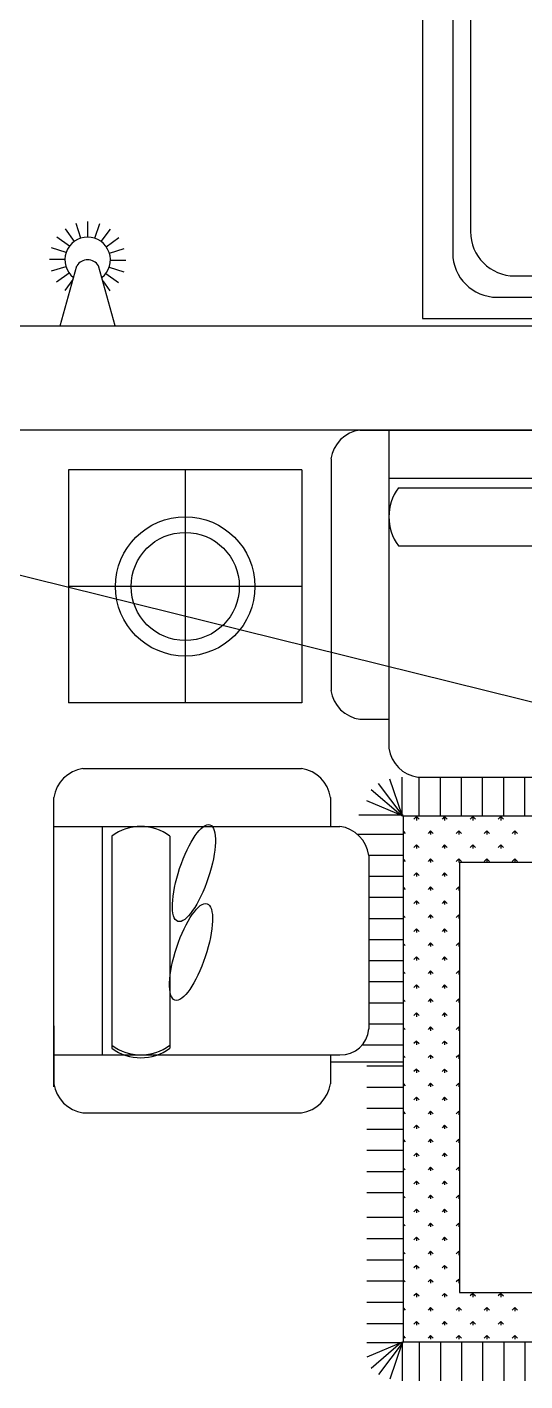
# Model space of a CAD drawing. Header units: millimetres. Extents: x -1705246 to 222838, y -3231245 to 126310.
# Drawn here: x -45458 to -44336, y 1404 to 4456 of the extents above; entities that cross this region are included whole.
import ezdxf

# ---------------------------------------------------------------- set-up
doc = ezdxf.new("R2010")
doc.units = ezdxf.units.MM
for name, color, linetype in [('家具内线', 8, 'Continuous'), ('家具外线', 1, 'Continuous'), ('标注', 3, 'Continuous')]:
    doc.layers.add(name, color=color, linetype=linetype)

# ---------------------------------------------------------------- blocks, each defined once
blk = doc.blocks.new('MK-JJ-0387')
at = {"layer": '家具内线'}
for p, q in [((-138359.6, 99263.8), (-138359.6, 99352.1)), ((-138312, 99263.8), (-138312, 99352.1)), ((-138264.4, 99263.8), (-138264.4, 99352.1)), ((-138216.9, 99263.8), (-138216.9, 99352.1)), ((-138169.3, 99263.8), (-138169.3, 99352.1)), ((-138121.7, 99263.8), (-138121.7, 99352.1)), ((-138085.4, 99263.8), (-138030, 99337.7)), ((-138083.4, 99263.8), (-138083.4, 99352.1)), ((-138083.4, 99266.5), (-138055.4, 99347.8)), ((-138080.1, 99266), (-138013.6, 99323.8)), ((-138085.4, 99263.8), (-138003.5, 99298.5)), ((-138085.4, 99266), (-138003.8, 99266)), ((-138337.1, 99249.5), (-138343, 99255.4)), ((-138337.1, 99249.5), (-138337.1, 99257.9)), ((-138337.1, 99249.5), (-138331.2, 99255.4)), ((-138273.9, 99249.5), (-138279.8, 99255.4)), ((-138273.9, 99249.5), (-138273.9, 99257.9)), ((-138273.9, 99249.5), (-138268, 99255.4)), ((-138210.7, 99249.5), (-138216.6, 99255.4)), ((-138210.7, 99249.5), (-138204.7, 99255.4)), ((-138210.6, 99249.5), (-138210.6, 99257.9)), ((-138147.4, 99249.5), (-138153.4, 99255.4)), ((-138147.4, 99249.5), (-138147.4, 99257.9)), ((-138147.4, 99249.5), (-138141.5, 99255.4)), ((-138085.4, 99250.7), (-138090.1, 99255.4)), ((-138305.5, 99217.9), (-138311.4, 99223.8)), ((-138305.5, 99217.9), (-138305.5, 99226.3)), ((-138305.5, 99217.9), (-138299.6, 99223.8)), ((-138242.3, 99217.9), (-138248.2, 99223.8)), ((-138242.3, 99217.9), (-138242.3, 99226.3)), ((-138242.3, 99217.9), (-138236.3, 99223.8)), ((-138179, 99217.9), (-138185, 99223.8)), ((-138179, 99217.9), (-138179, 99226.3)), ((-138179, 99217.9), (-138173.1, 99223.8)), ((-138115.8, 99217.9), (-138121.8, 99223.8)), ((-138115.8, 99217.9), (-138115.8, 99226.3)), ((-138115.8, 99217.9), (-138109.9, 99223.8)), ((-138085.4, 99223), (-138003.8, 99223)), ((-138337.1, 99186.3), (-138343, 99192.2)), ((-138337.1, 99186.3), (-138337.1, 99194.7)), ((-138337.1, 99186.3), (-138331.2, 99192.2)), ((-138273.9, 99186.3), (-138279.8, 99192.2)), ((-138273.9, 99186.3), (-138273.9, 99194.7)), ((-138273.9, 99186.3), (-138268, 99192.2)), ((-138210.7, 99186.3), (-138216.6, 99192.2)), ((-138210.7, 99186.3), (-138204.7, 99192.2)), ((-138210.6, 99186.3), (-138210.6, 99194.7)), ((-138147.4, 99186.3), (-138153.4, 99192.2)), ((-138147.4, 99186.3), (-138147.4, 99194.7)), ((-138147.4, 99186.3), (-138141.5, 99192.2)), ((-138085.4, 99187.5), (-138090.1, 99192.2)), ((-138085.4, 99175.5), (-138003.8, 99175.5)), ((-138212.8, 99152.5), (-139536.5, 99152.5)), ((-138305.5, 99154.7), (-138311.4, 99160.6)), ((-138305.5, 99154.7), (-138305.5, 99163.1)), ((-138305.5, 99154.7), (-138299.6, 99160.6)), ((-138242.3, 99154.7), (-138248.2, 99160.6)), ((-138242.3, 99154.7), (-138242.3, 99163.1)), ((-138242.3, 99154.7), (-138236.3, 99160.6)), ((-138212.8, 98183.4), (-138212.8, 99152.5)), ((-138179, 99154.7), (-138185, 99160.6)), ((-138179, 99154.7), (-138179, 99163.1)), ((-138179, 99154.7), (-138173.1, 99160.6)), ((-138115.8, 99154.7), (-138121.8, 99160.6)), ((-138115.8, 99154.7), (-138115.8, 99163.1)), ((-138115.8, 99154.7), (-138109.9, 99160.6)), ((-138210.7, 99123.1), (-138212.8, 99125.3)), ((-138210.7, 99123.1), (-138204.7, 99129)), ((-138210.6, 99123.1), (-138210.6, 99131.5)), ((-138147.4, 99123.1), (-138153.4, 99129)), ((-138147.4, 99123.1), (-138147.4, 99131.5)), ((-138147.4, 99123.1), (-138141.5, 99129)), ((-138085.4, 99124.3), (-138090.1, 99129)), ((-138085.4, 99127.5), (-138003.8, 99127.5)), ((-138085.4, 99127.5), (-138003.8, 99127.5)), ((-138179, 99091.5), (-138185, 99097.4)), ((-138179, 99091.5), (-138179, 99099.8)), ((-138179, 99091.5), (-138173.1, 99097.4)), ((-138115.8, 99091.5), (-138121.8, 99097.4)), ((-138115.8, 99091.5), (-138115.8, 99099.8)), ((-138115.8, 99091.5), (-138109.9, 99097.4)), ((-138210.7, 99059.9), (-138212.8, 99062)), ((-138210.7, 99059.9), (-138204.7, 99065.8)), ((-138210.6, 99059.8), (-138210.6, 99068.2)), ((-138147.4, 99059.9), (-138153.4, 99065.8)), ((-138147.4, 99059.8), (-138147.4, 99068.2)), ((-138147.4, 99059.9), (-138141.5, 99065.8)), ((-138085.4, 99061), (-138090.1, 99065.8)), ((-138085.4, 99079.5), (-138003.8, 99079.5)), ((-138179, 99028.2), (-138185, 99034.2)), ((-138179, 99028.2), (-138179, 99036.6)), ((-138179, 99028.2), (-138173.1, 99034.2)), ((-138115.8, 99028.2), (-138121.8, 99034.2)), ((-138115.8, 99028.2), (-138115.8, 99036.6)), ((-138115.8, 99028.2), (-138109.9, 99034.2)), ((-138085.4, 99031.5), (-138003.8, 99031.5)), ((-138210.7, 98996.6), (-138212.8, 98998.8)), ((-138210.7, 98996.6), (-138204.7, 99002.6)), ((-138210.6, 98996.6), (-138210.6, 99005)), ((-138147.4, 98996.6), (-138153.4, 99002.6)), ((-138147.4, 98996.6), (-138147.4, 99005)), ((-138147.4, 98996.6), (-138141.5, 99002.6)), ((-138085.4, 98997.8), (-138090.1, 99002.6)), ((-138179, 98965), (-138185, 98971)), ((-138179, 98965), (-138179, 98973.4)), ((-138179, 98965), (-138173.1, 98971)), ((-138115.8, 98965), (-138121.8, 98971)), ((-138115.8, 98965), (-138115.8, 98973.4)), ((-138115.8, 98965), (-138109.9, 98971)), ((-138085.4, 98983.5), (-138003.8, 98983.5)), ((-138210.7, 98933.4), (-138212.8, 98935.6)), ((-138210.7, 98933.4), (-138204.7, 98939.3)), ((-138210.6, 98933.4), (-138210.6, 98941.8)), ((-138147.4, 98933.4), (-138153.4, 98939.3)), ((-138147.4, 98933.4), (-138147.4, 98941.8)), ((-138147.4, 98933.4), (-138141.5, 98939.3)), ((-138085.4, 98934.6), (-138090.1, 98939.3)), ((-138085.4, 98928), (-138003.8, 98928)), ((-138179, 98901.8), (-138185, 98907.7)), ((-138179, 98901.8), (-138179, 98910.2)), ((-138179, 98901.8), (-138173.1, 98907.7)), ((-138115.8, 98901.8), (-138121.8, 98907.7)), ((-138115.8, 98901.8), (-138115.8, 98910.2)), ((-138115.8, 98901.8), (-138109.9, 98907.7)), ((-138210.7, 98870.2), (-138212.8, 98872.4)), ((-138210.7, 98870.2), (-138204.7, 98876.1)), ((-138210.6, 98870.2), (-138210.6, 98878.6)), ((-138147.4, 98870.2), (-138153.4, 98876.1)), ((-138147.4, 98870.2), (-138147.4, 98878.6)), ((-138147.4, 98870.2), (-138141.5, 98876.1)), ((-138085.4, 98871.4), (-138090.1, 98876.1)), ((-138085.4, 98880.5), (-138003.8, 98880.5)), ((-138179, 98838.6), (-138185, 98844.5)), ((-138179, 98838.6), (-138179, 98847)), ((-138179, 98838.6), (-138173.1, 98844.5)), ((-138115.8, 98838.6), (-138121.8, 98844.5)), ((-138115.8, 98838.6), (-138115.8, 98847)), ((-138115.8, 98838.6), (-138109.9, 98844.5)), ((-138210.7, 98807), (-138212.8, 98809.1)), ((-138210.7, 98807), (-138204.7, 98812.9)), ((-138210.6, 98807), (-138210.6, 98815.3)), ((-138147.4, 98807), (-138153.4, 98812.9)), ((-138147.4, 98807), (-138147.4, 98815.3)), ((-138147.4, 98807), (-138141.5, 98812.9)), ((-138085.4, 98808.1), (-138090.1, 98812.9)), ((-138085.4, 98832.9), (-138003.8, 98832.9)), ((-138179, 98775.4), (-138185, 98781.3)), ((-138179, 98775.4), (-138179, 98783.7)), ((-138179, 98775.4), (-138173.1, 98781.3)), ((-138115.8, 98775.4), (-138121.8, 98781.3)), ((-138115.8, 98775.4), (-138115.8, 98783.7)), ((-138115.8, 98775.4), (-138109.9, 98781.3)), ((-138085.4, 98785.4), (-138003.8, 98785.4)), ((-138210.7, 98743.8), (-138212.8, 98745.9)), ((-138210.7, 98743.8), (-138204.7, 98749.7)), ((-138210.6, 98743.7), (-138210.6, 98752.1)), ((-138147.4, 98743.8), (-138153.4, 98749.7)), ((-138147.4, 98743.7), (-138147.4, 98752.1)), ((-138147.4, 98743.8), (-138141.5, 98749.7)), ((-138085.4, 98744.9), (-138090.1, 98749.7)), ((-138179, 98712.1), (-138185, 98718.1)), ((-138179, 98712.1), (-138179, 98720.5)), ((-138179, 98712.1), (-138173.1, 98718.1)), ((-138115.8, 98712.1), (-138121.8, 98718.1)), ((-138115.8, 98712.1), (-138115.8, 98720.5)), ((-138115.8, 98712.1), (-138109.9, 98718.1)), ((-138085.4, 98737.9), (-138003.8, 98737.9)), ((-138210.7, 98680.5), (-138204.7, 98686.5)), ((-138210.6, 98680.5), (-138210.6, 98688.9)), ((-138147.4, 98680.5), (-138153.4, 98686.5)), ((-138147.4, 98680.5), (-138147.4, 98688.9)), ((-138147.4, 98680.5), (-138141.5, 98686.5)), ((-138085.4, 98681.7), (-138090.1, 98686.5)), ((-138085.4, 98690.3), (-138003.8, 98690.3)), ((-138210.7, 98680.5), (-138212.8, 98682.7)), ((-138179, 98648.9), (-138185, 98654.8)), ((-138179, 98648.9), (-138179, 98657.3)), ((-138179, 98648.9), (-138173.1, 98654.8)), ((-138115.8, 98648.9), (-138121.8, 98654.8)), ((-138115.8, 98648.9), (-138115.8, 98657.3)), ((-138115.8, 98648.9), (-138109.9, 98654.8)), ((-138210.7, 98617.3), (-138204.7, 98623.2)), ((-138210.6, 98617.3), (-138210.6, 98625.7)), ((-138147.4, 98617.3), (-138153.4, 98623.2)), ((-138147.4, 98617.3), (-138147.4, 98625.7)), ((-138147.4, 98617.3), (-138141.5, 98623.2)), ((-138085.4, 98618.5), (-138090.1, 98623.2)), ((-138085.4, 98642.8), (-138003.8, 98642.8)), ((-138085.4, 98633.3), (-137921.7, 98633.3)), ((-138210.7, 98617.3), (-138212.8, 98619.5)), ((-138179, 98585.7), (-138185, 98591.6)), ((-138179, 98585.7), (-138179, 98594.1)), ((-138179, 98585.7), (-138173.1, 98591.6)), ((-138115.8, 98585.7), (-138121.8, 98591.6)), ((-138115.8, 98585.7), (-138115.8, 98594.1)), ((-138115.8, 98585.7), (-138109.9, 98591.6)), ((-138085.4, 98595.2), (-137993, 98595.2)), ((-137407.6, 98101.9), (-137407.6, 98616.9)), ((-138210.6, 98554.1), (-138210.6, 98562.5)), ((-138147.4, 98554.1), (-138147.4, 98562.5)), ((-138210.7, 98554.1), (-138212.8, 98556.3)), ((-138210.7, 98554.1), (-138204.7, 98560)), ((-138179, 98522.5), (-138179, 98530.9)), ((-138147.4, 98554.1), (-138153.4, 98560)), ((-138147.4, 98554.1), (-138141.5, 98560)), ((-138115.8, 98522.5), (-138115.8, 98530.9)), ((-138085.4, 98555.3), (-138090.1, 98560)), ((-138085.4, 98547.7), (-138008.2, 98547.7)), ((-138179, 98522.5), (-138185, 98528.4)), ((-138179, 98522.5), (-138173.1, 98528.4)), ((-138115.8, 98522.5), (-138121.8, 98528.4)), ((-138115.8, 98522.5), (-138109.9, 98528.4)), ((-138085.4, 98500.2), (-138008.2, 98500.2)), ((-138210.7, 98490.9), (-138212.8, 98493)), ((-138210.7, 98490.9), (-138204.7, 98496.8)), ((-138210.6, 98490.9), (-138210.6, 98499.2)), ((-138147.4, 98490.9), (-138153.4, 98496.8)), ((-138147.4, 98490.9), (-138147.4, 98499.2)), ((-138147.4, 98490.9), (-138141.5, 98496.8)), ((-138085.4, 98492), (-138090.1, 98496.8)), ((-138179, 98459.3), (-138185, 98465.2)), ((-138179, 98459.2), (-138179, 98467.6)), ((-138179, 98459.3), (-138173.1, 98465.2)), ((-138115.8, 98459.3), (-138121.8, 98465.2)), ((-138115.8, 98459.2), (-138115.8, 98467.6)), ((-138115.8, 98459.3), (-138109.9, 98465.2)), ((-138085.4, 98452.6), (-138008.2, 98452.6)), ((-138210.7, 98427.6), (-138212.8, 98429.8)), ((-138210.7, 98427.6), (-138204.7, 98433.6)), ((-138210.6, 98427.6), (-138210.6, 98436)), ((-138147.4, 98427.6), (-138153.4, 98433.6)), ((-138147.4, 98427.6), (-138147.4, 98436)), ((-138147.4, 98427.6), (-138141.5, 98433.6)), ((-138085.4, 98428.8), (-138090.1, 98433.6)), ((-138179, 98396), (-138185, 98402)), ((-138179, 98396), (-138179, 98404.4)), ((-138179, 98396), (-138173.1, 98402)), ((-138115.8, 98396), (-138121.8, 98402)), ((-138115.8, 98396), (-138115.8, 98404.4)), ((-138115.8, 98396), (-138109.9, 98402)), ((-138085.4, 98405.1), (-138008.2, 98405.1)), ((-138210.7, 98364.4), (-138212.8, 98366.6)), ((-138210.7, 98364.4), (-138204.7, 98370.4)), ((-138210.6, 98364.4), (-138210.6, 98372.8)), ((-138147.4, 98364.4), (-138153.4, 98370.4)), ((-138147.4, 98364.4), (-138147.4, 98372.8)), ((-138147.4, 98364.4), (-138141.5, 98370.4)), ((-138085.4, 98365.6), (-138090.1, 98370.4)), ((-138085.4, 98357.6), (-138008.2, 98357.6)), ((-138179, 98332.8), (-138185, 98338.7)), ((-138179, 98332.8), (-138179, 98341.2)), ((-138179, 98332.8), (-138173.1, 98338.7)), ((-138115.8, 98332.8), (-138121.8, 98338.7)), ((-138115.8, 98332.8), (-138115.8, 98341.2)), ((-138115.8, 98332.8), (-138109.9, 98338.7)), ((-138210.7, 98301.2), (-138212.8, 98303.4)), ((-138210.7, 98301.2), (-138204.7, 98307.1)), ((-138210.6, 98301.2), (-138210.6, 98309.6)), ((-138147.4, 98301.2), (-138153.4, 98307.1)), ((-138147.4, 98301.2), (-138147.4, 98309.6)), ((-138147.4, 98301.2), (-138141.5, 98307.1)), ((-138085.4, 98302.4), (-138090.1, 98307.1)), ((-138085.4, 98310), (-138008.2, 98310)), ((-138179, 98269.6), (-138185, 98275.5)), ((-138179, 98269.6), (-138179, 98278)), ((-138179, 98269.6), (-138173.1, 98275.5)), ((-138115.8, 98269.6), (-138121.8, 98275.5)), ((-138115.8, 98269.6), (-138115.8, 98278)), ((-138115.8, 98269.6), (-138109.9, 98275.5)), ((-138085.4, 98262.5), (-138008.2, 98262.5)), ((-138210.7, 98238), (-138212.8, 98240.2)), ((-138210.7, 98238), (-138204.7, 98243.9)), ((-138210.6, 98238), (-138210.6, 98246.4)), ((-138147.4, 98238), (-138153.4, 98243.9)), ((-138147.4, 98238), (-138147.4, 98246.4)), ((-138147.4, 98238), (-138141.5, 98243.9)), ((-138085.4, 98239.2), (-138090.1, 98243.9)), ((-138179, 98206.4), (-138185, 98212.3)), ((-138179, 98206.4), (-138179, 98214.7)), ((-138179, 98206.4), (-138173.1, 98212.3)), ((-138115.8, 98206.4), (-138121.8, 98212.3)), ((-138115.8, 98206.4), (-138115.8, 98214.7)), ((-138115.8, 98206.4), (-138109.9, 98212.3)), ((-138085.4, 98214.9), (-138008.2, 98214.9)), ((-139536.5, 98183.4), (-138212.8, 98183.4)), ((-138337.1, 98174.8), (-138343, 98180.7)), ((-138337.1, 98174.8), (-138337.1, 98183.1)), ((-138337.1, 98174.8), (-138331.2, 98180.7)), ((-138273.9, 98174.8), (-138279.8, 98180.7)), ((-138273.9, 98174.8), (-138273.9, 98183.1)), ((-138273.9, 98174.8), (-138268, 98180.7)), ((-138210.7, 98174.8), (-138216.6, 98180.7)), ((-138210.7, 98174.8), (-138204.7, 98180.7)), ((-138210.6, 98174.8), (-138210.6, 98183.1)), ((-138147.4, 98174.8), (-138153.4, 98180.7)), ((-138147.4, 98174.8), (-138147.4, 98183.1)), ((-138147.4, 98174.8), (-138141.5, 98180.7)), ((-138085.4, 98175.9), (-138090.1, 98180.7)), ((-138085.4, 98167.4), (-138008.2, 98167.4)), ((-138305.5, 98143.2), (-138311.4, 98149.1)), ((-138305.5, 98143.1), (-138305.5, 98151.5)), ((-138305.5, 98143.2), (-138299.6, 98149.1)), ((-138242.3, 98143.2), (-138248.2, 98149.1)), ((-138242.3, 98143.1), (-138242.3, 98151.5)), ((-138242.3, 98143.2), (-138236.3, 98149.1)), ((-138179, 98143.2), (-138185, 98149.1)), ((-138179, 98143.1), (-138179, 98151.5)), ((-138179, 98143.2), (-138173.1, 98149.1)), ((-138115.8, 98143.2), (-138121.8, 98149.1)), ((-138115.8, 98143.1), (-138115.8, 98151.5)), ((-138115.8, 98143.2), (-138109.9, 98149.1)), ((-138337.1, 98111.5), (-138343, 98117.5)), ((-138337.1, 98111.5), (-138337.1, 98119.9)), ((-138337.1, 98111.5), (-138331.2, 98117.5)), ((-138273.9, 98111.5), (-138279.8, 98117.5)), ((-138273.9, 98111.5), (-138273.9, 98119.9)), ((-138273.9, 98111.5), (-138268, 98117.5)), ((-138210.7, 98111.5), (-138216.6, 98117.5)), ((-138210.7, 98111.5), (-138204.7, 98117.5)), ((-138210.6, 98111.5), (-138210.6, 98119.9)), ((-138147.4, 98111.5), (-138153.4, 98117.5)), ((-138147.4, 98111.5), (-138147.4, 98119.9)), ((-138147.4, 98111.5), (-138141.5, 98117.5)), ((-138085.4, 98112.7), (-138090.1, 98117.5)), ((-138085.4, 98119.9), (-137982.4, 98119.9)), ((-138359.6, 98079.1), (-138359.6, 97990.8)), ((-138312, 98079.1), (-138312, 97990.8)), ((-138305.5, 98079.9), (-138311.4, 98085.9)), ((-138305.5, 98079.9), (-138305.5, 98088.3)), ((-138305.5, 98079.9), (-138299.6, 98085.9)), ((-138264.4, 98079.1), (-138264.4, 97990.8)), ((-138242.3, 98079.9), (-138248.2, 98085.9)), ((-138242.3, 98079.9), (-138242.3, 98088.3)), ((-138242.3, 98079.9), (-138236.3, 98085.9)), ((-138216.9, 98079.1), (-138216.9, 97990.8)), ((-138179, 98079.9), (-138185, 98085.9)), ((-138179, 98079.9), (-138179, 98088.3)), ((-138179, 98079.9), (-138173.1, 98085.9)), ((-138169.3, 98079.1), (-138169.3, 97990.8)), ((-138115.8, 98079.9), (-138121.8, 98085.9)), ((-138121.7, 98079.1), (-138121.7, 97990.8)), ((-138115.8, 98079.9), (-138115.8, 98088.3)), ((-138115.8, 98079.9), (-138109.9, 98085.9)), ((-138085.4, 98079.1), (-138030, 98005.2)), ((-138085.4, 98079.1), (-138003.5, 98044.4)), ((-138085.4, 98076.9), (-137986, 98076.9)), ((-138083.4, 98079.1), (-138083.4, 97990.8)), ((-138083.4, 98076.4), (-138055.4, 97995.1)), ((-138080.1, 98076.9), (-138013.6, 98019.1)), ((-137594.6, 97298.1), (-137594.6, 97823.6)), ((-137857.4, 97560.9), (-137331.9, 97560.9)), ((-138053.4, 97316.9), (-138575.1, 97316.9))]:
    blk.add_line(p, q, dxfattribs=at)
blk.add_circle((-137594.6, 97560.9), 121.9, dxfattribs=at)
blk.add_arc((-137494.6, 98508.2), 108.7, 53.1301, 126.8699, dxfattribs=at)
at = {"layer": '家具外线'}
for p, q in [((-138085.4, 99263.8), (-139682.6, 99263.8)), ((-138085.4, 98079.1), (-138085.4, 99263.8)), ((-137364.1, 98747.3), (-137856.5, 98747.3)), ((-137298.9, 98688.8), (-137298.9, 98036.7)), ((-137921.7, 98616.9), (-137921.7, 98682.1)), ((-137298.9, 98551.7), (-137298.9, 98682.1)), ((-137298.9, 98616.9), (-137942.9, 98616.9)), ((-137559.8, 98123.6), (-137559.8, 98601.8)), ((-137494.6, 98616.9), (-137538, 98616.9)), ((-137494.6, 98616.9), (-137538, 98616.9)), ((-137429.4, 98123.6), (-137429.4, 98601.8)), ((-138008.2, 98167.1), (-138008.2, 98558.9)), ((-139682.6, 98079.1), (-138085.4, 98079.1)), ((-137298.9, 98101.9), (-137942.9, 98101.9)), ((-137921.7, 98036.7), (-137921.7, 98101.9)), ((-138118.6, 97990.8), (-138510.4, 97990.8)), ((-137364.1, 97971.4), (-137856.5, 97971.4)), ((-138053.4, 97208.3), (-138053.4, 97925.6)), ((-137988.2, 97860.4), (-138053.4, 97860.4)), ((-137857.4, 97823.6), (-137331.9, 97823.6)), ((-137857.4, 97298.1), (-137857.4, 97823.6)), ((-137331.9, 97298.1), (-137331.9, 97823.6)), ((-137923, 97273.5), (-137923, 97795.2)), ((-138075.1, 97469.1), (-138553.4, 97469.1)), ((-138075.1, 97338.7), (-138553.4, 97338.7)), ((-137857.4, 97298.1), (-137331.9, 97298.1)), ((-137988.2, 97208.3), (-138705.5, 97208.3))]:
    blk.add_line(p, q, dxfattribs=at)
blk.add_circle((-137594.6, 97560.9), 157, dxfattribs=at)
for centre, radius, start, end in [((-137845.6, 98671.2), 76.9, 98.1301, 171.8699), ((-137375, 98671.2), 76.9, 8.1301, 81.8699), ((-137494.6, 98514.9), 108.7, 53.1301, 126.8699), ((-137945.6, 98554.3), 62.7, 87.54, 176.2576), ((-137932.1, 98178), 76.9, 188.1301, 261.8699), ((-137494.6, 98210.6), 108.7, 233.1301, 306.8699), ((-137845.6, 98047.5), 76.9, 188.1301, 261.8699), ((-137375, 98047.5), 76.9, 278.1301, 351.8699), ((-138129.5, 97914.7), 76.9, 8.1301, 81.8699), ((-137999.1, 97784.3), 76.9, 8.1301, 81.8699), ((-138162.1, 97403.9), 108.7, 323.1301, 36.8699), ((-137999.1, 97284.3), 76.9, 278.1301, 351.8699)]:
    blk.add_arc(centre, radius, start, end, dxfattribs=at)
at = {"layer": '家具外线', "extrusion": (0, 0, -1)}
for centre in [(-137607.7, 98384.9), (-137614.2, 98207.2)]:
    blk.add_ellipse(centre, major_axis=(-36.2, -108.8), ratio=0.295775, start_param=3.141593, end_param=9.424778, dxfattribs=at)
blk = doc.blocks.new('MK-DJ-0206')
at = {"layer": '家具内线'}
for p, q in [((33273.7, 6151.4), (33253.4, 6179.8)), ((33288, 6158.5), (33277.5, 6191.8)), ((33303.9, 6160.9), (33304.2, 6195.8)), ((33319.7, 6158.2), (33330.8, 6191.3)), ((33333.9, 6150.8), (33354.7, 6178.9)), ((33258.8, 6142.7), (33234.2, 6160.9)), ((33345.1, 6139.4), (33373.6, 6159.7)), ((33352.2, 6125), (33385.6, 6135.5)), ((33354.6, 6109.2), (33389.5, 6108.9)), ((33255.9, 6075.8), (33233.2, 6059.7)), ((33344.5, 6079.2), (33372.6, 6058.4)), ((33351.9, 6093.4), (33385.1, 6082.3)), ((33272.9, 6068.5), (33252.1, 6040.4)), ((33287.1, 6061.1), (33276, 6028)), ((33302.9, 6058.5), (33302.6, 6023.5)), ((33318.8, 6060.8), (33329.3, 6027.5)), ((33333.1, 6068), (33353.4, 6039.5))]:
    blk.add_line(p, q, dxfattribs=at)
at = {"layer": '家具外线'}
for p, q in [((33154.7, 6171.6), (33290, 6134)), ((33154.7, 6047.7), (33290, 6085.3))]:
    blk.add_line(p, q, dxfattribs=at)
for centre, radius, start, end in [((33303.4, 6109.7), 51.2, 218.3969, 141.6031), ((33274.5, 6109.7), 28.9, 302.5078, 57.4922)]:
    blk.add_arc(centre, radius, start, end, dxfattribs=at)
blk = doc.blocks.new('MK-DJ-0593')
at = {"layer": '家具内线'}
for p, q in [((32700.6, -14489.9), (32354.6, -14489.9)), ((32254.6, -14589.9), (32254.6, -15599.5)), ((32800.6, -15599.5), (32800.6, -14589.9)), ((32690.6, -15709.5), (32364.6, -15709.5))]:
    blk.add_line(p, q, dxfattribs=at)
blk.add_circle((32527.6, -14593.9), 34.6, dxfattribs=at)
for centre, radius, start, end in [((32354.6, -14589.9), 100, 90, 180), ((32700.6, -14589.9), 100, 0, 90), ((32364.6, -15599.5), 110, 180, 270), ((32690.6, -15599.5), 110, 270, 0)]:
    blk.add_arc(centre, radius, start, end, dxfattribs=at)
blk.add_ellipse((32527.6, -14465.9), major_axis=(70.3, 0), ratio=0.170706, dxfattribs=at)
at = {"layer": '家具外线'}
for p, q in [((32146.6, -14393.9), (32146.6, -15917.9)), ((32908.6, -14393.9), (32146.6, -14393.9)), ((32908.6, -15917.9), (32908.6, -14393.9)), ((32740.6, -14441.9), (32314.6, -14441.9)), ((32214.6, -14541.9), (32214.6, -15735.8)), ((32840.6, -15735.8), (32840.6, -14541.9)), ((32690.6, -15885.8), (32364.6, -15885.8)), ((32146.6, -15917.9), (32908.6, -15917.9))]:
    blk.add_line(p, q, dxfattribs=at)
blk.add_circle((32527.6, -14593.9), 54.6, dxfattribs=at)
for centre, radius, start, end in [((32314.6, -14541.9), 100, 90, 180), ((32740.6, -14541.9), 100, 0, 90), ((32364.6, -15735.8), 150, 180, 270), ((32690.6, -15735.8), 150, 270, 0)]:
    blk.add_arc(centre, radius, start, end, dxfattribs=at)

msp = doc.modelspace()

# ---------------------------------------------------------------- linework, layer by layer
at = {"color": 1}
msp.add_line((-49290, 4167.8), (-39020, 1620), dxfattribs=at)
for p, q in [((-46909.9, 3782.8), (-43799.9, 3782.8)), ((-42104.9, 3547.8), (-47034.9, 3547.8))]:
    msp.add_line(p, q)

# ---------------------------------------------------------------- block references
at = {"layer": '家具外线'}
for name, p, rotation in [('MK-DJ-0206', (-39211.6, -29371.9), 90), ('MK-JJ-0387', (-182696.1, 100756), 180)]:
    msp.add_blockref(name, p, dxfattribs=dict(at, rotation=rotation))
at = {"layer": '标注', "rotation": 180}
msp.add_blockref('MK-DJ-0593', (-11658.4, -10594.7), dxfattribs=at)

doc.saveas('drawing.dxf')
